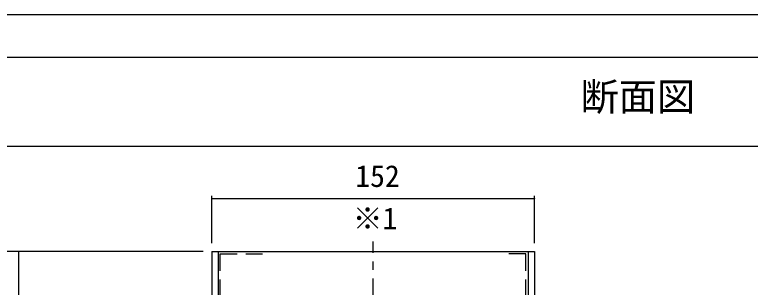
# Model space of a CAD drawing. Units: millimetres, scale not verified. Extents: x -600 to 600, y -416 to 416.
# Drawn here: x -458.3 to -198.5, y 319.2 to 415.5 of the extents above; entities that cross this region are included whole.
import ezdxf
from ezdxf.enums import TextEntityAlignment as Align

# ---------------------------------------------------------------- set-up
doc = ezdxf.new("R2010")
doc.units = ezdxf.units.MM
doc.header["$LTSCALE"] = 3
doc.linetypes.add('CHAIN1', pattern=[8, 5, -1, 1, -1])
doc.linetypes.add('USER9', pattern=[3, 2, -1])
for name, color, linetype, lineweight in [('1-0', 7, 'Continuous', 25), ('1-3_0', 7, 'Continuous', 25), ('2-0', 7, 'Continuous', 25)]:
    doc.layers.add(name, color=color, linetype=linetype, lineweight=lineweight)
doc.styles.add('ＭＳ ゴシック', font='')
doc.styles.get('ＭＳ ゴシック').set_extended_font_data('MS Gothic')

msp = doc.modelspace()

# ---------------------------------------------------------------- linework, layer by layer
at = {"layer": '1-0'}
for p, q in [((-585, 400.5), (114, 400.5)), ((-585, 369), (114, 369))]:
    msp.add_line(p, q, dxfattribs=at)
at = {"layer": '1-3_0'}
for p, q in [((-585, 400.5), (114, 400.5)), ((-585, 369), (114, 369))]:
    msp.add_line(p, q, dxfattribs=at)
msp.add_lwpolyline([(-600, -415.5), (600, -415.5), (600, 415.5), (-600, 415.5)], close=True, dxfattribs=at)
at = {"layer": '2-0'}
for p, q in [((-388.772, 334.797), (-388.772, 351.491)), ((-274.772, 334.797), (-274.772, 351.491)), ((-388.889, 350.554), (-388.655, 350.554)), ((-388.772, 350.554), (-274.772, 350.554)), ((-274.655, 350.554), (-274.889, 350.554)), ((-391.772, 331.797), (-483.295, 331.797)), ((-391.772, 331.797), (-457.813, 331.797)), ((-456.876, 331.914), (-456.876, 331.679)), ((-456.876, 304.797), (-456.876, 331.797)), ((-388.772, 331.797), (-274.772, 331.797)), ((-388.772, 331.797), (-388.772, 150.836)), ((-386.522, 331.797), (-386.522, 139.348)), ((-386.522, 331.797), (-386.522, 306.672)), ((-277.022, 331.797), (-277.022, 139.348)), ((-277.022, 331.797), (-277.022, 306.672)), ((-274.772, 331.797), (-274.772, 150.836))]:
    msp.add_line(p, q, dxfattribs=at)
at = {"layer": '2-0', "linetype": 'CHAIN1'}
msp.add_line((-331.772, 139.348), (-331.772, 335.41), dxfattribs=at)
at = {"layer": '2-0', "linetype": 'USER9'}
for points in [[(-346.397, 311.922), (-347.147, 311.922), (-347.147, 305.547), (-384.336, 305.547), (-385.772, 306.982), (-385.772, 331.047), (-370.772, 331.047)], [(-317.147, 311.922), (-316.397, 311.922), (-316.397, 305.547), (-279.207, 305.547), (-277.772, 306.982), (-277.772, 331.047), (-285.272, 331.047)]]:
    msp.add_lwpolyline(points, dxfattribs=at)
at = {"layer": '2-0'}
for centre, start, end in [((-388.772, 350.554), 0, 180), ((-274.772, 350.554), 180, 0), ((-456.876, 331.797), 270, 90)]:
    msp.add_arc(centre, 0.117, start, end, dxfattribs=at)

# ---------------------------------------------------------------- texts
at = {"layer": '1-3_0', "style": 'ＭＳ ゴシック'}
msp.add_text('断面図', height=9.897, dxfattribs=at).set_placement((-258.522, 378.593), align=Align.BOTTOM_LEFT)
at = {"layer": '2-0', "style": 'ＭＳ ゴシック'}
for s, p in [('152', (-338.058, 352.333)), ('※1', (-338.965, 337.386))]:
    msp.add_text(s, height=7.698, dxfattribs=at).set_placement(p, align=Align.BOTTOM_LEFT)

doc.saveas('drawing.dxf')
